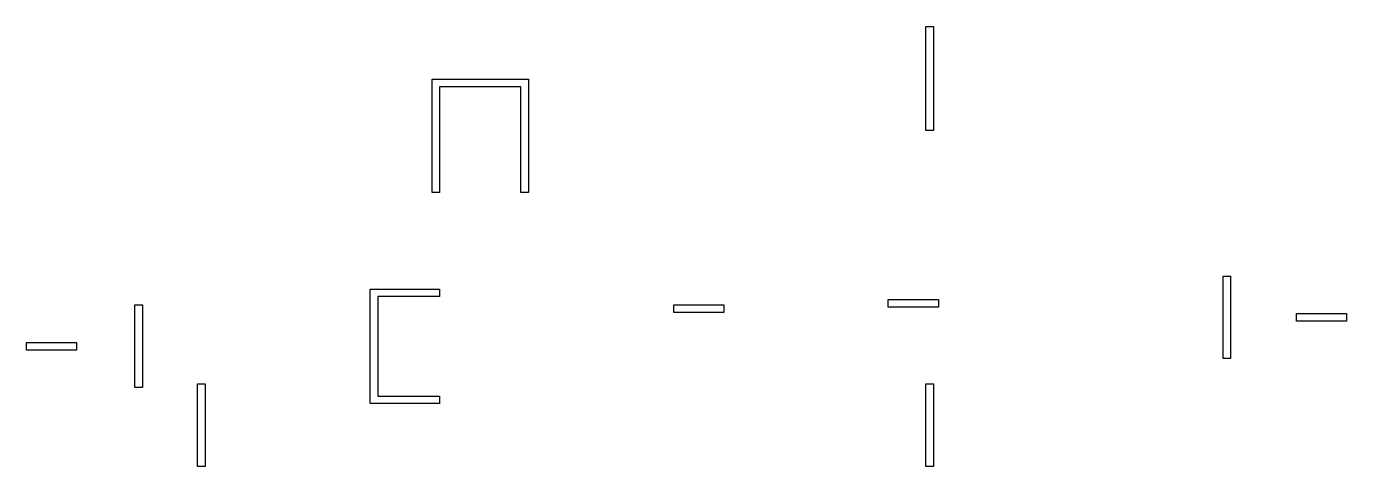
# Model space of a CAD drawing. Header units: inches. Extents: x -0.1 to 52.5, y 6.6 to 24.1.
import ezdxf

# ---------------------------------------------------------------- set-up
doc = ezdxf.new("R2010")
doc.units = ezdxf.units.IN
doc.header["$MEASUREMENT"] = 0
doc.layers.add('S-W', color=4, linetype='Continuous')

msp = doc.modelspace()

# ---------------------------------------------------------------- linework, layer by layer
at = {"layer": 'S-W'}
for p, q in [((35.748, 24.072), (36.048, 24.072)), ((35.748, 19.932), (35.748, 24.072)), ((36.048, 24.072), (36.048, 19.932)), ((16.08, 17.468), (16.08, 21.972)), ((16.08, 21.972), (19.92, 21.972)), ((19.62, 21.672), (16.38, 21.672)), ((16.38, 21.672), (16.38, 17.468)), ((19.62, 17.468), (19.62, 21.672)), ((19.92, 21.972), (19.92, 17.468)), ((36.048, 19.932), (35.748, 19.932)), ((16.38, 17.468), (16.08, 17.468)), ((19.92, 17.468), (19.62, 17.468)), ((47.58, 14.136), (47.88, 14.136)), ((47.58, 10.848), (47.58, 14.136)), ((47.88, 14.136), (47.88, 10.848)), ((13.62, 9.06), (13.62, 13.62)), ((13.62, 13.62), (16.38, 13.62)), ((16.38, 13.32), (13.92, 13.32)), ((13.92, 13.32), (13.92, 9.36)), ((16.38, 13.62), (16.38, 13.32)), ((34.248, 13.2), (36.248, 13.2)), ((34.248, 12.9), (34.248, 13.2)), ((36.248, 13.2), (36.248, 12.9)), ((4.248, 12.984), (4.548, 12.984)), ((4.248, 9.696), (4.248, 12.984)), ((4.548, 12.984), (4.548, 9.696)), ((25.704, 12.984), (27.704, 12.984)), ((25.704, 12.684), (25.704, 12.984)), ((27.704, 12.684), (25.704, 12.684)), ((27.704, 12.984), (27.704, 12.684)), ((36.248, 12.9), (34.248, 12.9)), ((50.5, 12.642), (52.5, 12.642)), ((50.5, 12.342), (50.5, 12.642)), ((52.5, 12.642), (52.5, 12.342)), ((52.5, 12.342), (50.5, 12.342)), ((-0.072, 11.49), (1.928, 11.49)), ((-0.072, 11.19), (-0.072, 11.49)), ((1.928, 11.19), (-0.072, 11.19)), ((1.928, 11.49), (1.928, 11.19)), ((47.88, 10.848), (47.58, 10.848)), ((4.548, 9.696), (4.248, 9.696)), ((6.744, 9.84), (7.044, 9.84)), ((6.744, 6.552), (6.744, 9.84)), ((7.044, 9.84), (7.044, 6.552)), ((35.748, 9.84), (36.048, 9.84)), ((35.748, 6.552), (35.748, 9.84)), ((36.048, 9.84), (36.048, 6.552)), ((16.38, 9.06), (13.62, 9.06)), ((13.92, 9.36), (16.38, 9.36)), ((16.38, 9.36), (16.38, 9.06)), ((7.044, 6.552), (6.744, 6.552)), ((36.048, 6.552), (35.748, 6.552))]:
    msp.add_line(p, q, dxfattribs=at)

doc.saveas('drawing.dxf')
